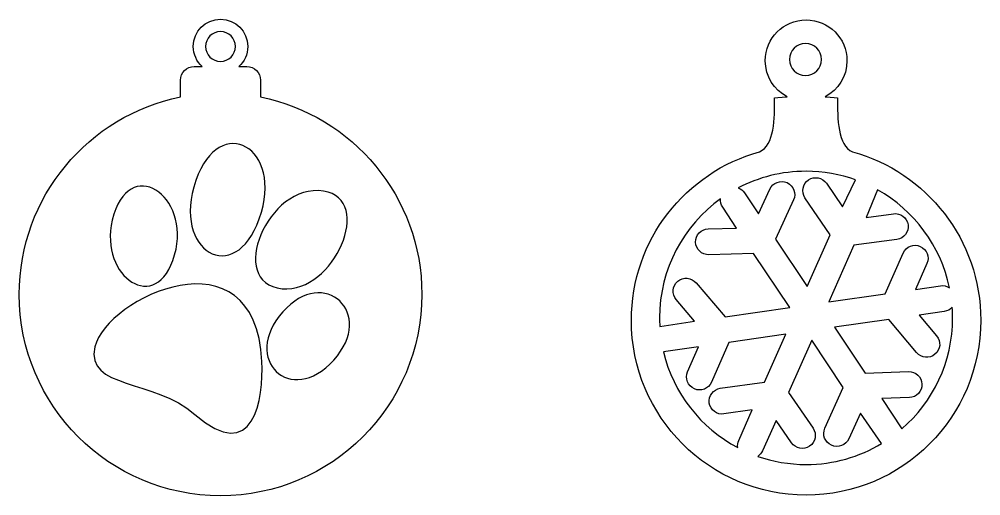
# Model space of a CAD drawing. Header units: centimetres. Extents: x 1 to 126, y -110 to -2.
# Drawn here: x 52.31 to 72.5, y -77.43 to -67.43 of the extents above; entities that cross this region are included whole.
import ezdxf

# ---------------------------------------------------------------- set-up
doc = ezdxf.new("R2010")
doc.units = ezdxf.units.CM
doc.header["$MEASUREMENT"] = 0
doc.layers.add('layer 1', color=7, linetype='Continuous')

msp = doc.modelspace()

# ---------------------------------------------------------------- linework, layer by layer
at = {"layer": 'layer 1', "color": 250}
for points, knots in [([(52.30595, -73.20803), (52.30595, -75.54247), (54.19837, -77.43492), (56.5328, -77.43492), (56.5328, -77.43492), (58.86724, -77.43492), (60.75967, -75.54247), (60.75967, -73.20803), (60.75967, -73.20803), (60.75967, -71.16162), (59.30534, -69.45497), (57.37388, -69.06499), (57.37388, -69.06499), (57.37388, -69.06499), (57.37388, -68.71512), (57.37388, -68.71512), (57.37388, -68.71512), (57.37388, -68.55709), (57.24458, -68.4278), (57.08656, -68.4278), (57.08656, -68.4278), (57.08656, -68.4278), (56.91882, -68.4278), (56.91882, -68.4278), (56.91882, -68.4278), (57.03281, -68.32333), (57.10429, -68.17322), (57.10429, -68.00641), (57.10429, -68.00641), (57.10429, -67.69078), (56.84843, -67.43492), (56.5328, -67.43492), (56.5328, -67.43492), (56.21718, -67.43492), (55.96133, -67.69078), (55.96133, -68.00641), (55.96133, -68.00641), (55.96133, -68.17322), (56.0328, -68.32333), (56.14679, -68.4278), (56.14679, -68.4278), (56.14679, -68.4278), (55.97907, -68.4278), (55.97907, -68.4278), (55.97907, -68.4278), (55.82104, -68.4278), (55.69175, -68.55709), (55.69175, -68.71512), (55.69175, -68.71512), (55.69175, -68.71512), (55.69175, -69.06499), (55.69175, -69.06499), (55.69175, -69.06499), (53.76028, -69.45497), (52.30595, -71.16161), (52.30595, -73.20803)], [0, 0, 0, 0, 0.06666667, 0.06666667, 0.06666667, 0.06666667, 0.13333333, 0.13333333, 0.13333333, 0.13333333, 0.2, 0.2, 0.2, 0.2, 0.26666667, 0.26666667, 0.26666667, 0.26666667, 0.33333333, 0.33333333, 0.33333333, 0.33333333, 0.4, 0.4, 0.4, 0.4, 0.46666667, 0.46666667, 0.46666667, 0.46666667, 0.53333333, 0.53333333, 0.53333333, 0.53333333, 0.6, 0.6, 0.6, 0.6, 0.66666667, 0.66666667, 0.66666667, 0.66666667, 0.73333333, 0.73333333, 0.73333333, 0.73333333, 0.8, 0.8, 0.8, 0.8, 0.86666667, 0.86666667, 0.86666667, 0.86666667, 1, 1, 1, 1]), ([(65.15991, -73.75278), (65.15991, -75.77899), (66.8021, -77.42151), (68.82796, -77.42151), (68.82796, -77.42151), (70.85391, -77.42151), (72.49622, -75.77899), (72.49622, -73.75278), (72.49622, -73.75278), (72.49626, -72.0645), (71.35567, -70.64363), (69.80375, -70.21612), (69.80375, -70.21612), (69.48661, -70.08535), (69.48841, -69.52095), (69.48841, -69.0828), (69.48841, -69.0828), (69.41584, -69.0828), (69.23051, -69.06323), (69.23051, -69.06323), (69.23051, -69.06323), (69.50166, -68.91928), (69.6866, -68.63415), (69.6866, -68.30575), (69.6866, -68.30575), (69.6866, -67.83222), (69.30303, -67.44834), (68.82919, -67.44834), (68.82919, -67.44834), (68.35568, -67.44834), (67.97182, -67.83222), (67.97182, -68.30575), (67.97182, -68.30575), (67.97182, -68.63415), (68.15682, -68.91928), (68.42813, -69.06323), (68.42813, -69.06323), (68.42813, -69.06323), (68.23436, -69.0828), (68.1677, -69.0828), (68.1677, -69.0828), (68.1677, -69.52095), (68.16898, -70.07919), (67.85233, -70.21612), (67.85233, -70.21612), (66.30037, -70.64366), (65.15991, -72.06452), (65.15991, -73.75278)], [0, 0, 0, 0, 0.07692308, 0.07692308, 0.07692308, 0.07692308, 0.15384615, 0.15384615, 0.15384615, 0.15384615, 0.23076923, 0.23076923, 0.23076923, 0.23076923, 0.30769231, 0.30769231, 0.30769231, 0.30769231, 0.38461538, 0.38461538, 0.38461538, 0.38461538, 0.46153846, 0.46153846, 0.46153846, 0.46153846, 0.53846154, 0.53846154, 0.53846154, 0.53846154, 0.61538462, 0.61538462, 0.61538462, 0.61538462, 0.69230769, 0.69230769, 0.69230769, 0.69230769, 0.76923077, 0.76923077, 0.76923077, 0.76923077, 0.84615385, 0.84615385, 0.84615385, 0.84615385, 1, 1, 1, 1]), ([(56.84551, -68.00641), (56.84551, -68.1791), (56.70551, -68.31912), (56.5328, -68.31912), (56.5328, -68.31912), (56.3601, -68.31912), (56.2201, -68.1791), (56.2201, -68.00641), (56.2201, -68.00641), (56.2201, -67.83371), (56.3601, -67.6937), (56.5328, -67.6937), (56.5328, -67.6937), (56.70551, -67.6937), (56.84551, -67.83371), (56.84551, -68.00641)], [0, 0, 0, 0, 0.2, 0.2, 0.2, 0.2, 0.4, 0.4, 0.4, 0.4, 0.6, 0.6, 0.6, 0.6, 1, 1, 1, 1]), ([(68.81552, -68.61508), (68.6305, -68.61508), (68.48062, -68.46506), (68.48062, -68.28013), (68.48062, -68.28013), (68.48062, -68.09511), (68.6305, -67.94512), (68.81552, -67.94512), (68.81552, -67.94512), (69.00056, -67.94512), (69.15048, -68.09511), (69.15048, -68.28013), (69.15048, -68.28013), (69.15048, -68.46506), (69.00056, -68.61508), (68.81552, -68.61508)], [0, 0, 0, 0, 0.2, 0.2, 0.2, 0.2, 0.4, 0.4, 0.4, 0.4, 0.6, 0.6, 0.6, 0.6, 1, 1, 1, 1]), ([(57.39047, -71.48489), (56.9375, -73.059), (55.56634, -72.40931), (55.97129, -70.95565), (55.97129, -70.95565), (56.40629, -69.39406), (57.81251, -70.01827), (57.39047, -71.48489)], [0, 0, 0, 0, 0.33333333, 0.33333333, 0.33333333, 0.33333333, 1, 1, 1, 1]), ([(55.5694, -72.38013), (55.20268, -73.67416), (53.97463, -72.85044), (54.26017, -71.65217), (54.26017, -71.65217), (54.593, -70.25524), (55.92629, -71.12101), (55.5694, -72.38013)], [0, 0, 0, 0, 0.33333333, 0.33333333, 0.33333333, 0.33333333, 1, 1, 1, 1]), ([(68.85038, -73.04503), (68.85038, -73.04503), (68.18388, -72.0503), (68.18388, -72.0503), (68.18388, -72.0503), (68.18388, -72.0503), (68.56523, -71.22668), (68.56523, -71.22668), (68.56523, -71.22668), (68.62834, -71.08984), (68.5675, -70.92982), (68.42851, -70.86394), (68.42851, -70.86394), (68.29063, -70.80318), (68.13106, -70.86581), (68.06837, -70.99879), (68.06837, -70.99879), (68.06837, -70.99879), (67.83041, -71.51932), (67.83041, -71.51932), (67.83041, -71.51932), (67.83041, -71.51932), (67.53391, -71.07903), (67.53391, -71.07903), (67.53391, -71.07903), (67.50232, -71.03069), (67.45767, -70.99495), (67.4039, -70.97424), (67.4039, -70.97424), (67.82977, -70.75146), (68.31414, -70.62527), (68.82808, -70.62527), (68.82808, -70.62527), (69.19349, -70.62527), (69.54401, -70.68909), (69.86916, -70.80604), (69.86916, -70.80604), (69.86916, -70.80604), (69.59553, -71.37099), (69.59553, -71.37099), (69.59553, -71.37099), (69.59553, -71.37099), (69.25822, -70.87816), (69.25822, -70.87816), (69.25822, -70.87816), (69.17285, -70.75703), (69.00485, -70.72201), (68.88014, -70.806), (68.88014, -70.806), (68.75411, -70.88837), (68.72269, -71.05929), (68.80471, -71.18428), (68.80471, -71.18428), (68.80471, -71.18428), (69.33386, -71.95884), (69.33386, -71.95884), (69.33386, -71.95884), (69.33386, -71.95884), (68.85038, -73.04503), (68.85038, -73.04503)], [0, 0, 0, 0, 0.0625, 0.0625, 0.0625, 0.0625, 0.125, 0.125, 0.125, 0.125, 0.1875, 0.1875, 0.1875, 0.1875, 0.25, 0.25, 0.25, 0.25, 0.3125, 0.3125, 0.3125, 0.3125, 0.375, 0.375, 0.375, 0.375, 0.4375, 0.4375, 0.4375, 0.4375, 0.5, 0.5, 0.5, 0.5, 0.5625, 0.5625, 0.5625, 0.5625, 0.625, 0.625, 0.625, 0.625, 0.6875, 0.6875, 0.6875, 0.6875, 0.75, 0.75, 0.75, 0.75, 0.8125, 0.8125, 0.8125, 0.8125, 0.875, 0.875, 0.875, 0.875, 1, 1, 1, 1]), ([(57.82613, -73.08924), (56.64718, -72.97837), (57.52189, -70.86109), (58.69784, -71.04177), (58.69784, -71.04177), (59.77137, -71.2067), (58.91867, -73.19201), (57.82613, -73.08924)], [0, 0, 0, 0, 0.33333333, 0.33333333, 0.33333333, 0.33333333, 1, 1, 1, 1]), ([(70.4887, -73.19635), (70.4887, -73.19635), (69.30377, -73.36707), (69.30377, -73.36707), (69.30377, -73.36707), (69.30377, -73.36707), (69.8328, -72.17858), (69.8328, -72.17858), (69.8328, -72.17858), (69.8328, -72.17858), (70.73717, -72.05551), (70.73717, -72.05551), (70.73717, -72.05551), (70.88749, -72.03705), (70.98985, -71.89756), (70.97003, -71.74875), (70.97003, -71.74875), (70.94724, -71.59693), (70.81023, -71.49839), (70.66045, -71.51565), (70.66045, -71.51565), (70.66045, -71.51565), (70.09321, -71.59362), (70.09321, -71.59362), (70.09321, -71.59362), (70.09321, -71.59362), (70.3308, -71.0168), (70.3308, -71.0168), (70.3308, -71.0168), (71.09389, -71.44476), (71.65598, -72.18839), (71.84001, -73.07086), (71.84001, -73.07086), (71.78408, -73.03389), (71.7153, -73.01841), (71.6489, -73.02851), (71.6489, -73.02851), (71.6489, -73.02851), (71.12754, -73.1052), (71.12754, -73.1052), (71.12754, -73.1052), (71.12754, -73.1052), (71.36683, -72.56007), (71.36683, -72.56007), (71.36683, -72.56007), (71.42814, -72.42235), (71.36681, -72.26343), (71.22653, -72.20171), (71.22653, -72.20171), (71.09097, -72.14192), (70.92631, -72.20482), (70.86585, -72.34069), (70.86585, -72.34069), (70.86585, -72.34069), (70.4887, -73.19635), (70.4887, -73.19635)], [0, 0, 0, 0, 0.06666667, 0.06666667, 0.06666667, 0.06666667, 0.13333333, 0.13333333, 0.13333333, 0.13333333, 0.2, 0.2, 0.2, 0.2, 0.26666667, 0.26666667, 0.26666667, 0.26666667, 0.33333333, 0.33333333, 0.33333333, 0.33333333, 0.4, 0.4, 0.4, 0.4, 0.46666667, 0.46666667, 0.46666667, 0.46666667, 0.53333333, 0.53333333, 0.53333333, 0.53333333, 0.6, 0.6, 0.6, 0.6, 0.66666667, 0.66666667, 0.66666667, 0.66666667, 0.73333333, 0.73333333, 0.73333333, 0.73333333, 0.8, 0.8, 0.8, 0.8, 0.86666667, 0.86666667, 0.86666667, 0.86666667, 1, 1, 1, 1]), ([(68.48674, -73.48379), (68.48674, -73.48379), (67.12605, -73.68035), (67.12605, -73.68035), (67.12605, -73.68035), (67.12605, -73.68035), (66.51847, -72.96743), (66.51847, -72.96743), (66.51847, -72.96743), (66.42026, -72.85302), (66.25041, -72.83695), (66.13338, -72.93475), (66.13338, -72.93475), (66.01889, -73.03268), (66.00375, -73.20286), (66.10172, -73.31799), (66.10172, -73.31799), (66.10172, -73.31799), (66.48778, -73.77221), (66.48778, -73.77221), (66.48778, -73.77221), (66.48778, -73.77221), (65.75649, -73.88104), (65.75649, -73.88104), (65.75649, -73.88104), (65.7531, -73.82182), (65.75121, -73.76221), (65.75121, -73.70213), (65.75121, -73.70213), (65.75121, -72.67266), (66.25688, -71.76133), (67.03334, -71.20284), (67.03334, -71.20284), (67.02698, -71.26334), (67.04087, -71.32619), (67.07734, -71.38063), (67.07734, -71.38063), (67.07734, -71.38063), (67.37008, -71.81613), (67.37008, -71.81613), (67.37008, -71.81613), (67.37008, -71.81613), (66.77421, -71.83663), (66.77421, -71.83663), (66.77421, -71.83663), (66.62419, -71.8371), (66.50157, -71.96448), (66.50807, -72.11471), (66.50807, -72.11471), (66.51309, -72.26902), (66.63917, -72.37834), (66.7893, -72.3786), (66.7893, -72.3786), (66.7893, -72.3786), (67.72685, -72.34953), (67.72685, -72.34953), (67.72685, -72.34953), (67.72685, -72.34953), (68.48674, -73.48379), (68.48674, -73.48379)], [0, 0, 0, 0, 0.0625, 0.0625, 0.0625, 0.0625, 0.125, 0.125, 0.125, 0.125, 0.1875, 0.1875, 0.1875, 0.1875, 0.25, 0.25, 0.25, 0.25, 0.3125, 0.3125, 0.3125, 0.3125, 0.375, 0.375, 0.375, 0.375, 0.4375, 0.4375, 0.4375, 0.4375, 0.5, 0.5, 0.5, 0.5, 0.5625, 0.5625, 0.5625, 0.5625, 0.625, 0.625, 0.625, 0.625, 0.6875, 0.6875, 0.6875, 0.6875, 0.75, 0.75, 0.75, 0.75, 0.8125, 0.8125, 0.8125, 0.8125, 0.875, 0.875, 0.875, 0.875, 1, 1, 1, 1]), ([(55.99418, -75.72703), (55.14476, -74.98039), (53.69093, -75.19364), (53.89495, -74.31059), (53.89495, -74.31059), (54.13214, -73.28412), (57.26145, -71.79667), (57.40174, -74.61579), (57.40174, -74.61579), (57.44051, -75.39536), (57.2307, -76.81393), (55.99418, -75.72703)], [0, 0, 0, 0, 0.25, 0.25, 0.25, 0.25, 0.5, 0.5, 0.5, 0.5, 1, 1, 1, 1]), ([(58.91173, -74.58769), (58.0067, -75.58789), (56.95353, -74.57228), (57.84143, -73.57449), (57.84143, -73.57449), (58.7107, -72.59768), (59.79855, -73.60764), (58.91173, -74.58769)], [0, 0, 0, 0, 0.33333333, 0.33333333, 0.33333333, 0.33333333, 1, 1, 1, 1]), ([(70.84064, -76.02959), (70.84064, -76.02959), (70.42166, -75.39348), (70.42166, -75.39348), (70.42166, -75.39348), (70.42166, -75.39348), (70.99819, -75.37418), (70.99819, -75.37418), (70.99819, -75.37418), (71.14624, -75.36904), (71.26511, -75.24175), (71.25954, -75.09207), (71.25954, -75.09207), (71.25454, -74.93615), (71.12683, -74.82915), (70.97605, -74.82906), (70.97605, -74.82906), (70.97605, -74.82906), (70.0661, -74.86219), (70.0661, -74.86219), (70.0661, -74.86219), (70.0661, -74.86219), (69.42307, -73.89898), (69.42307, -73.89898), (69.42307, -73.89898), (69.42307, -73.89898), (70.56611, -73.73467), (70.56611, -73.73467), (70.56611, -73.73467), (70.56611, -73.73467), (71.14984, -74.43088), (71.14984, -74.43088), (71.14984, -74.43088), (71.2521, -74.5432), (71.4147, -74.5641), (71.53517, -74.4643), (71.53517, -74.4643), (71.65397, -74.36988), (71.66653, -74.19569), (71.57015, -74.08066), (71.57015, -74.08066), (71.57015, -74.08066), (71.20212, -73.6435), (71.20212, -73.6435), (71.20212, -73.6435), (71.20212, -73.6435), (71.72893, -73.56793), (71.72893, -73.56793), (71.72893, -73.56793), (71.79733, -73.55845), (71.85563, -73.52467), (71.8967, -73.47668), (71.8967, -73.47668), (71.90208, -73.55115), (71.90497, -73.6263), (71.90497, -73.70213), (71.90497, -73.70213), (71.90497, -74.63195), (71.49253, -75.46543), (70.84064, -76.02959)], [0, 0, 0, 0, 0.0625, 0.0625, 0.0625, 0.0625, 0.125, 0.125, 0.125, 0.125, 0.1875, 0.1875, 0.1875, 0.1875, 0.25, 0.25, 0.25, 0.25, 0.3125, 0.3125, 0.3125, 0.3125, 0.375, 0.375, 0.375, 0.375, 0.4375, 0.4375, 0.4375, 0.4375, 0.5, 0.5, 0.5, 0.5, 0.5625, 0.5625, 0.5625, 0.5625, 0.625, 0.625, 0.625, 0.625, 0.6875, 0.6875, 0.6875, 0.6875, 0.75, 0.75, 0.75, 0.75, 0.8125, 0.8125, 0.8125, 0.8125, 0.875, 0.875, 0.875, 0.875, 1, 1, 1, 1]), ([(67.39311, -76.42437), (66.61914, -76.01551), (66.04053, -75.2864), (65.83394, -74.41328), (65.83394, -74.41328), (65.83394, -74.41328), (66.5707, -74.31073), (66.5707, -74.31073), (66.5707, -74.31073), (66.5707, -74.31073), (66.34058, -74.83406), (66.34058, -74.83406), (66.34058, -74.83406), (66.28188, -74.97009), (66.34461, -75.13091), (66.48328, -75.19201), (66.48328, -75.19201), (66.62185, -75.25171), (66.78189, -75.18746), (66.84284, -75.05057), (66.84284, -75.05057), (66.84284, -75.05057), (67.20677, -74.21826), (67.20677, -74.21826), (67.20677, -74.21826), (67.20677, -74.21826), (68.40429, -74.04722), (68.40429, -74.04722), (68.40429, -74.04722), (68.40429, -74.04722), (67.95829, -75.04915), (67.95829, -75.04915), (67.95829, -75.04915), (67.95829, -75.04915), (67.02668, -75.17878), (67.02668, -75.17878), (67.02668, -75.17878), (66.8805, -75.20073), (66.77144, -75.34108), (66.79589, -75.48839), (66.79589, -75.48839), (66.81606, -75.63848), (66.95619, -75.73982), (67.10415, -75.71749), (67.10415, -75.71749), (67.10415, -75.71749), (67.69781, -75.63438), (67.69781, -75.63438), (67.69781, -75.63438), (67.69781, -75.63438), (67.41347, -76.27321), (67.41347, -76.27321), (67.41347, -76.27321), (67.39155, -76.32248), (67.38551, -76.37479), (67.39311, -76.42437)], [0, 0, 0, 0, 0.06666667, 0.06666667, 0.06666667, 0.06666667, 0.13333333, 0.13333333, 0.13333333, 0.13333333, 0.2, 0.2, 0.2, 0.2, 0.26666667, 0.26666667, 0.26666667, 0.26666667, 0.33333333, 0.33333333, 0.33333333, 0.33333333, 0.4, 0.4, 0.4, 0.4, 0.46666667, 0.46666667, 0.46666667, 0.46666667, 0.53333333, 0.53333333, 0.53333333, 0.53333333, 0.6, 0.6, 0.6, 0.6, 0.66666667, 0.66666667, 0.66666667, 0.66666667, 0.73333333, 0.73333333, 0.73333333, 0.73333333, 0.8, 0.8, 0.8, 0.8, 0.86666667, 0.86666667, 0.86666667, 0.86666667, 1, 1, 1, 1]), ([(67.81558, -76.60832), (67.85679, -76.58066), (67.89082, -76.54149), (67.91241, -76.49298), (67.91241, -76.49298), (67.91241, -76.49298), (68.19735, -75.85284), (68.19735, -75.85284), (68.19735, -75.85284), (68.19735, -75.85284), (68.52079, -76.32267), (68.52079, -76.32267), (68.52079, -76.32267), (68.60981, -76.44529), (68.77506, -76.47961), (68.90285, -76.3929), (68.90285, -76.3929), (69.02919, -76.30763), (69.05815, -76.14038), (68.97496, -76.01442), (68.97496, -76.01442), (68.97496, -76.01442), (68.45785, -75.26756), (68.45785, -75.26756), (68.45785, -75.26756), (68.45785, -75.26756), (68.94643, -74.16991), (68.94643, -74.16991), (68.94643, -74.16991), (68.94643, -74.16991), (69.60937, -75.16345), (69.60937, -75.16345), (69.60937, -75.16345), (69.60937, -75.16345), (69.2253, -76.01577), (69.2253, -76.01577), (69.2253, -76.01577), (69.15982, -76.15687), (69.22347, -76.30983), (69.36164, -76.37586), (69.36164, -76.37586), (69.49876, -76.43626), (69.66238, -76.3751), (69.72251, -76.24004), (69.72251, -76.24004), (69.72251, -76.24004), (69.96983, -75.69848), (69.96983, -75.69848), (69.96983, -75.69848), (69.96983, -75.69848), (70.41343, -76.33955), (70.41343, -76.33955), (70.41343, -76.33955), (69.95042, -76.61846), (69.40802, -76.77903), (68.82808, -76.77903), (68.82808, -76.77903), (68.47332, -76.77903), (68.13265, -76.71883), (67.81558, -76.60832)], [0, 0, 0, 0, 0.0625, 0.0625, 0.0625, 0.0625, 0.125, 0.125, 0.125, 0.125, 0.1875, 0.1875, 0.1875, 0.1875, 0.25, 0.25, 0.25, 0.25, 0.3125, 0.3125, 0.3125, 0.3125, 0.375, 0.375, 0.375, 0.375, 0.4375, 0.4375, 0.4375, 0.4375, 0.5, 0.5, 0.5, 0.5, 0.5625, 0.5625, 0.5625, 0.5625, 0.625, 0.625, 0.625, 0.625, 0.6875, 0.6875, 0.6875, 0.6875, 0.75, 0.75, 0.75, 0.75, 0.8125, 0.8125, 0.8125, 0.8125, 0.875, 0.875, 0.875, 0.875, 1, 1, 1, 1])]:
    msp.add_open_spline(points, degree=3, knots=knots, dxfattribs=at)

doc.saveas('drawing.dxf')
